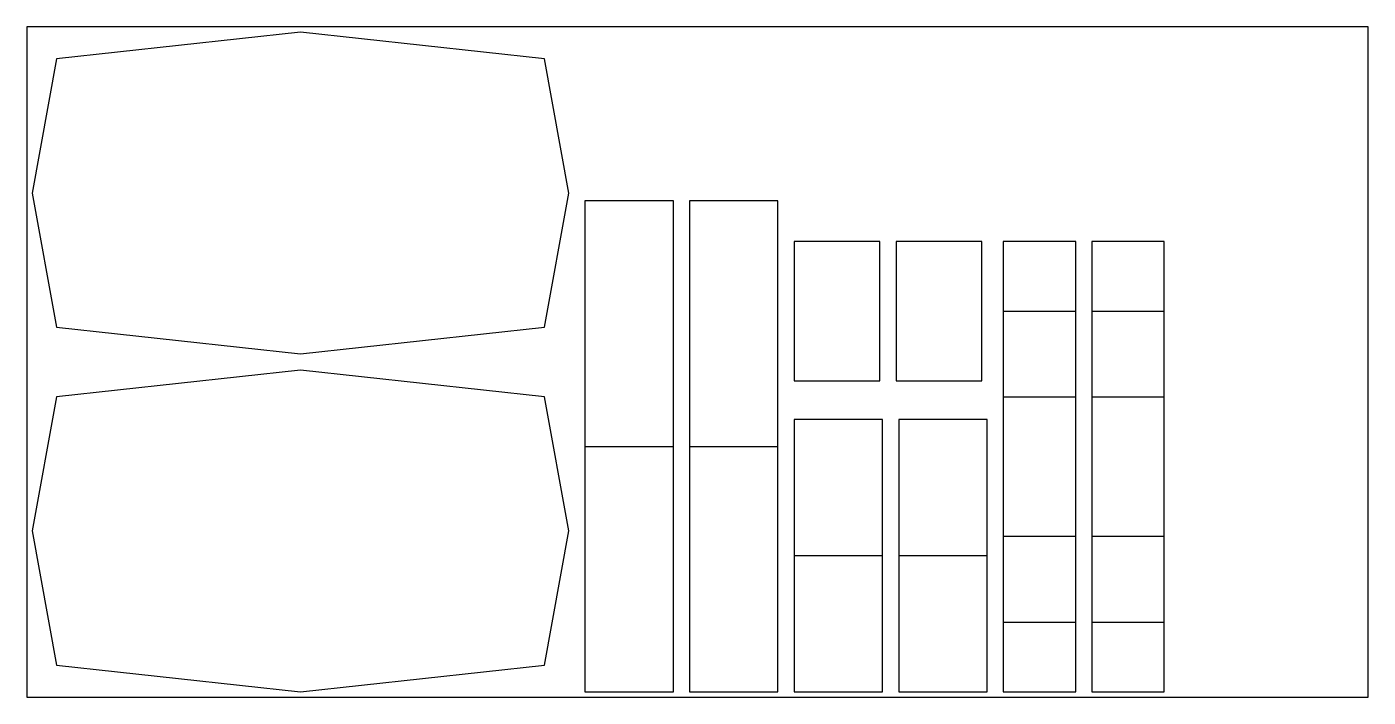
# Model space of a CAD drawing. Header units: millimetres. Extents: x 0 to 2500, y 0 to 1250.
import ezdxf

# ---------------------------------------------------------------- set-up
doc = ezdxf.new("R2010")
doc.units = ezdxf.units.MM
for name, color, linetype in [('BEND', 5, 'Continuous'), ('CUT', 7, 'Continuous'), ('SHEET', 1, 'Continuous')]:
    doc.layers.add(name, color=color, linetype=linetype)

msp = doc.modelspace()

# ---------------------------------------------------------------- linework, layer by layer
at = {"layer": 'BEND'}
for p, q in [((1820, 720), (1955, 720)), ((1985, 720), (2120, 720)), ((1820, 560), (1955, 560)), ((1985, 560), (2120, 560)), ((1040, 467.7), (1205, 467.7)), ((1235, 467.7), (1400, 467.7)), ((1820, 300), (1955, 300)), ((1985, 300), (2120, 300)), ((1430, 264), (1595, 264)), ((1625, 264), (1790, 264)), ((1820, 140), (1955, 140)), ((1985, 140), (2120, 140))]:
    msp.add_line(p, q, dxfattribs=at)
at = {"layer": 'CUT'}
for points in [[(510, 640), (965, 690), (1010, 940), (965, 1190), (510, 1240), (55, 1190), (10, 940), (55, 690)], [(1040, 10), (1205, 10), (1205, 925.5), (1040, 925.5)], [(1235, 10), (1400, 10), (1400, 925.5), (1235, 925.5)], [(1430, 590), (1590, 590), (1590, 850), (1430, 850)], [(1620, 590), (1780, 590), (1780, 850), (1620, 850)], [(1820, 10), (1955, 10), (1955, 850), (1820, 850)], [(1985, 10), (2120, 10), (2120, 850), (1985, 850)], [(510, 10), (965, 60), (1010, 310), (965, 560), (510, 610), (55, 560), (10, 310), (55, 60)], [(1430, 10), (1595, 10), (1595, 518), (1430, 518)], [(1625, 10), (1790, 10), (1790, 518), (1625, 518)]]:
    msp.add_lwpolyline(points, close=True, dxfattribs=at)
at = {"layer": 'SHEET'}
msp.add_lwpolyline([(0, 0), (2500, 0), (2500, 1250), (0, 1250)], close=True, dxfattribs=at)

doc.saveas('drawing.dxf')
